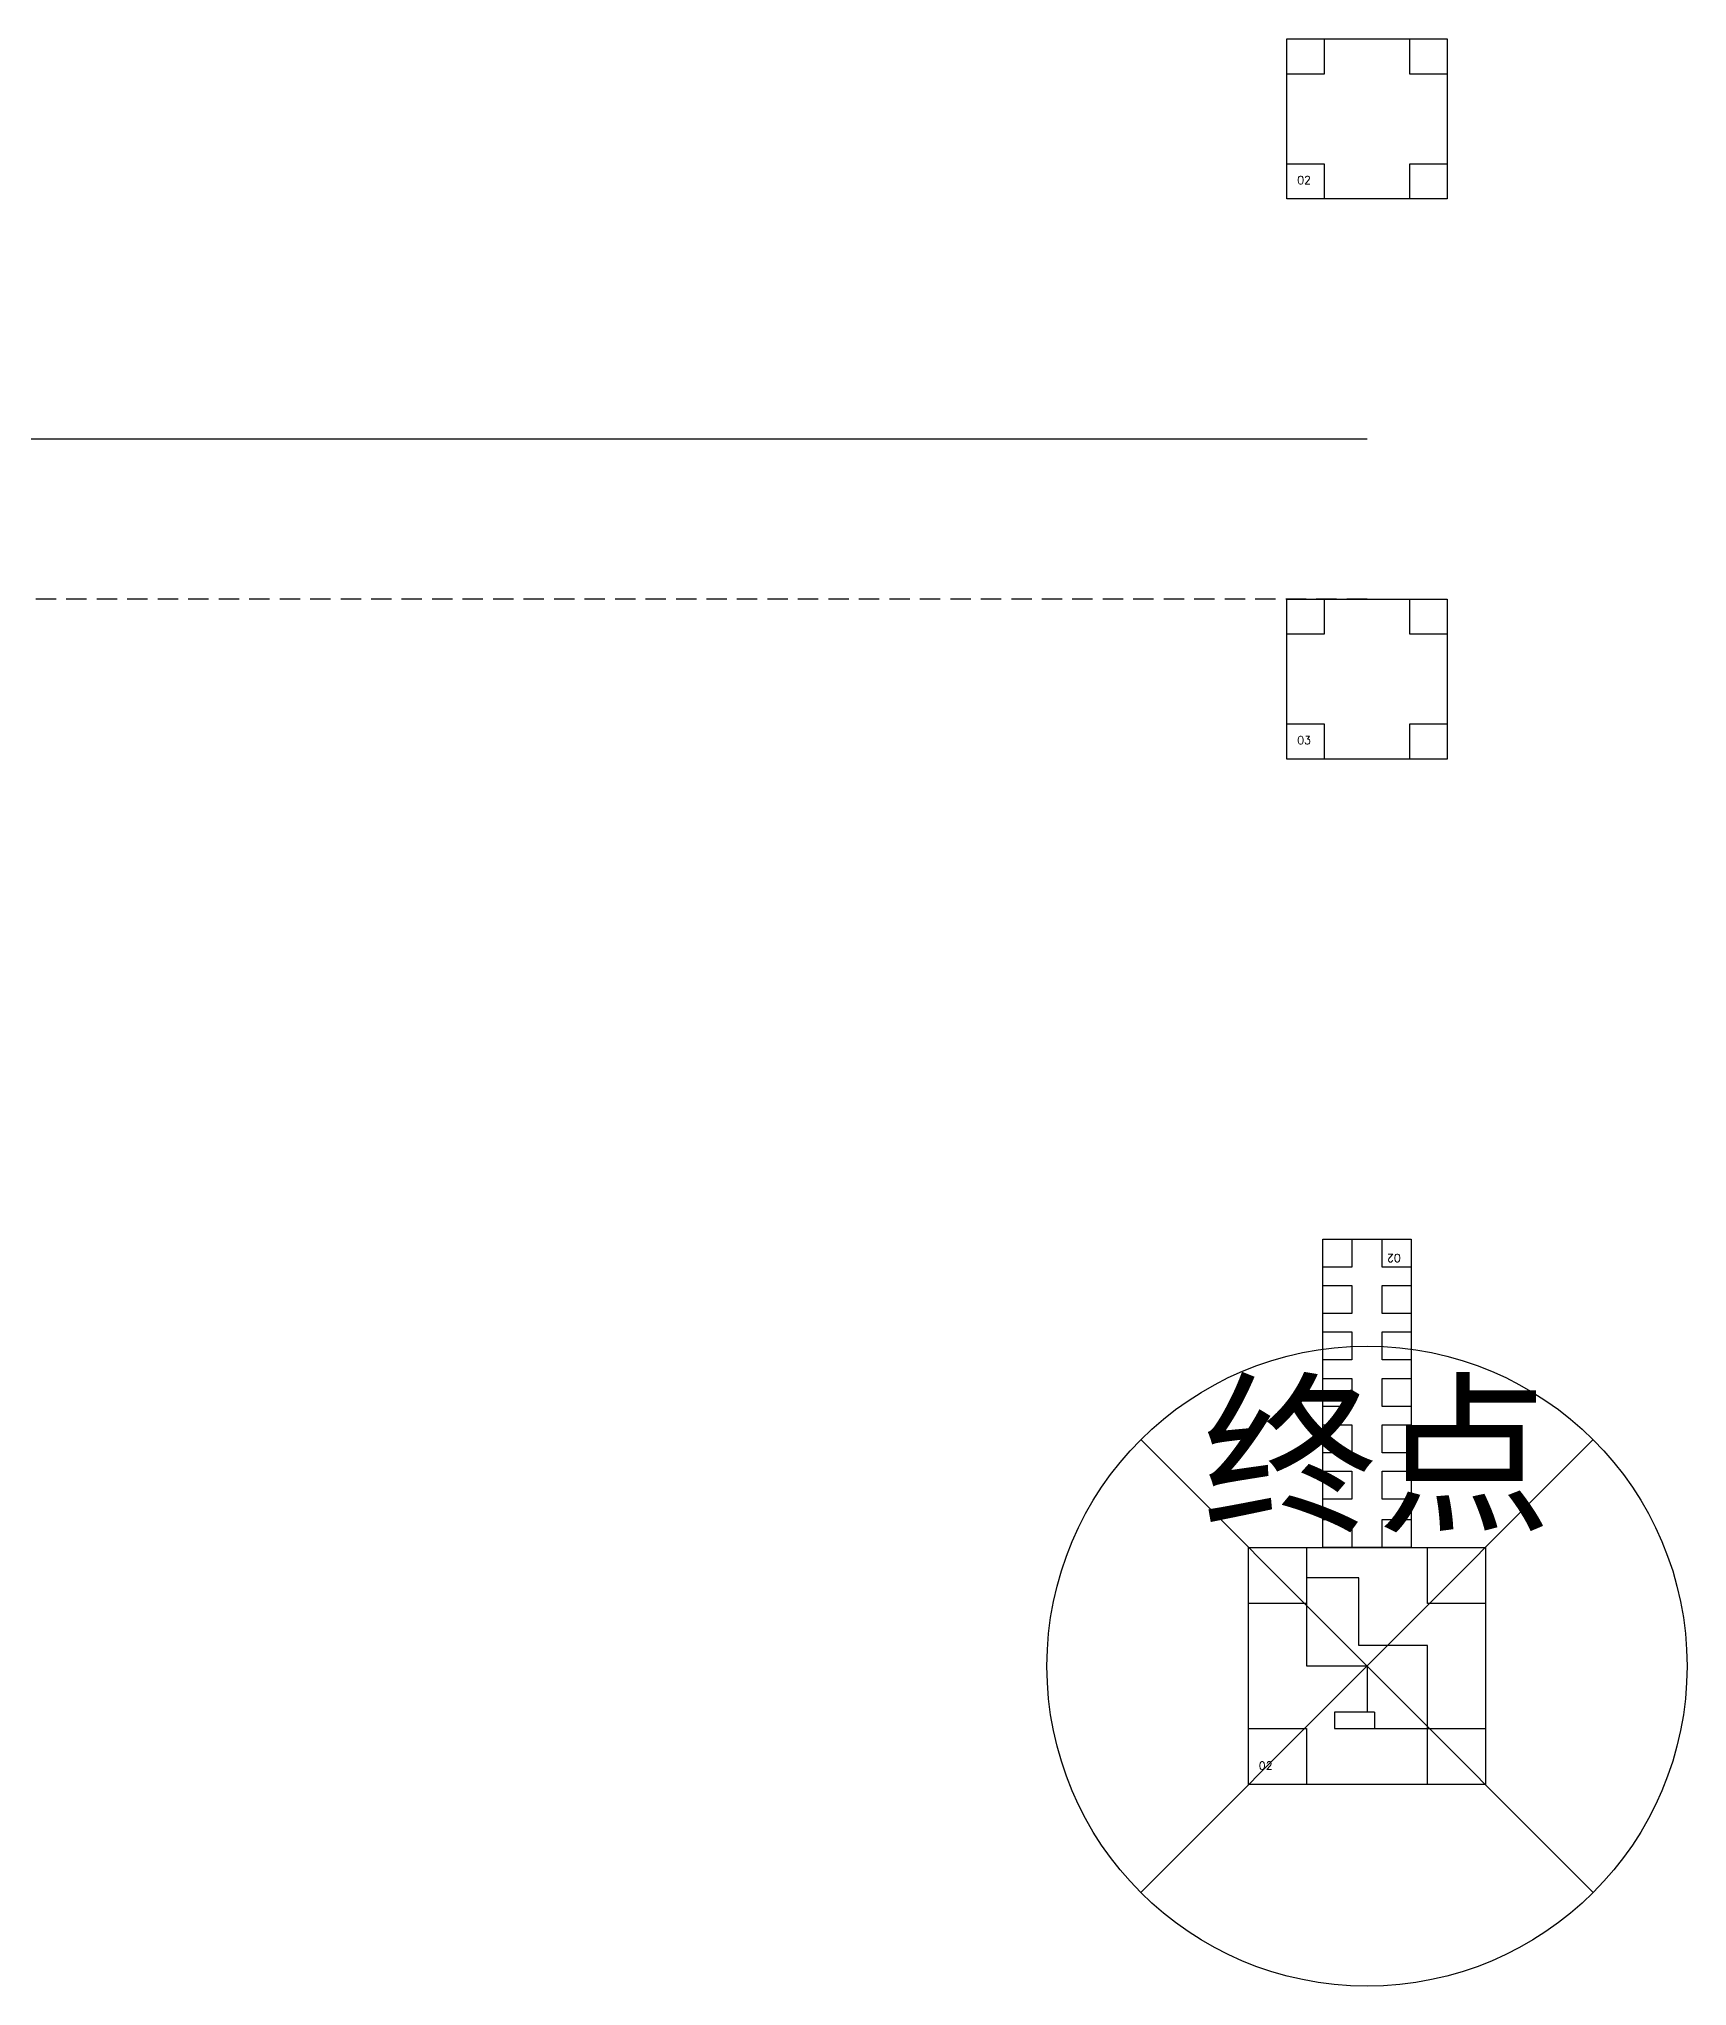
# Model space of a CAD drawing. Header units: millimetres. Extents: x 591722 to 1211798, y -167163 to 126727.
# Drawn here: x 619760 to 620790, y 95233 to 96450 of the extents above; entities that cross this region are included whole.
import ezdxf
from ezdxf.enums import TextEntityAlignment as Align

# ---------------------------------------------------------------- set-up
doc = ezdxf.new("R2010")
doc.units = ezdxf.units.MM
doc.header["$LTSCALE"] = 0.5
doc.linetypes.add('DASHEDX2', pattern=[38.1, 25.4, -12.7])
for name, color, linetype in [('L-AGV点位', 7, 'Continuous'), ('L-AGV路径', 7, 'Continuous'), ('L-AGV通道内沿', 40, 'Continuous'), ('L-AGV通道外沿', 3, 'Continuous'), ('L-二维码', 7, 'Continuous'), ('L-点位代号', 6, 'Continuous')]:
    doc.layers.add(name, color=color, linetype=linetype)
doc.styles.add('L-TXT', font='SimSun.ttf')
doc.styles.get("Standard").update_dxf_attribs({"font": 'txt', "bigfont": 'gbcbig.shx'})

# ---------------------------------------------------------------- blocks, each defined once
blk = doc.blocks.new('*U318')
at = {"layer": 'L-AGV通道内沿'}
blk.add_line((600, 11610.1), (600, 0), dxfattribs=at)
at = {"layer": 'L-AGV通道外沿', "linetype": 'DASHEDX2'}
blk.add_line((700, 11610.1), (700, 0), dxfattribs=at)
blk = doc.blocks.new('*U321')
at = {"layer": 'L-AGV点位'}
for p, q in [((-141.5, 142.1), (141.2, -140.9)), ((-141.5, -140.9), (141.2, 142.1))]:
    blk.add_line(p, q, dxfattribs=at)
blk.add_circle((-0.1, 0.6), 200, dxfattribs=at)
at = {"layer": 'L-AGV点位', "insert": (-103, 172.8), "char_height": 80, "attachment_point": 1}
blk.add_mtext_dynamic_manual_height_columns('{\\fSimSun|b0|i0|c134|p2;终点}', width=264.028, gutter_width=12.5, heights=[0], dxfattribs=at)
at = {"layer": 'L-点位代号', "style": 'L-TXT'}
for tag, p in [('代号', (-0.1, -33.1)), ('区域', (-0.1, -165.9))]:
    blk.add_attdef(tag, text='', height=80, dxfattribs=at).set_placement(p, align=Align.CENTER)
blk = doc.blocks.new('TAG5X5')
at = {"layer": 'L-二维码'}
for p, q in [((-5.1, 55), (-37.8, 55)), ((-5.1, 12.8), (-5.1, 55)), ((-37.8, 39.1), (-37.8, 0)), ((37.8, 12.8), (-5.1, 12.8)), ((37.8, -39.1), (37.8, 12.8)), ((-37.8, 0), (0, 0)), ((0, 0), (0, -28.9)), ((4.6, -28.9), (-20.3, -28.9)), ((-20.3, -28.9), (-20.3, -39.1)), ((4.6, -28.9), (4.6, -39.1)), ((-20.3, -39.1), (37.8, -39.1))]:
    blk.add_line(p, q, dxfattribs=at)
for points in [[(-74, 74.1), (74.1, 74.1), (74.1, -74), (-74, -74)], [(-74, 74.1), (-37.8, 74.1), (-37.8, 39.1), (-74, 39.1)], [(37.8, 74.1), (74.1, 74.1), (74.1, 39.1), (37.8, 39.1)], [(-74, -39.1), (-37.8, -39.1), (-37.8, -74), (-74, -74)], [(37.8, -39.1), (74.1, -39.1), (74.1, -74), (37.8, -74)]]:
    blk.add_lwpolyline(points, close=True, dxfattribs=at)
blk.add_attdef('ID', (-67.6, -64.8), '', height=5, dxfattribs=at)
blk = doc.blocks.new('TAG2X2')
at = {"layer": 'L-二维码'}
for points in [[(-50, 50), (50, 50), (50, -50), (-50, -50)], [(-50, 50), (-26.7, 50), (-26.7, 28), (-50, 28)], [(26.7, 50), (50, 50), (50, 28), (26.7, 28)], [(-50, -28), (-26.7, -28), (-26.7, -50), (-50, -50)], [(26.7, -28), (50, -28), (50, -50), (26.7, -50)]]:
    blk.add_lwpolyline(points, close=True, dxfattribs=at)
blk.add_attdef('ID', (-43.6, -40.7), '', height=5, dxfattribs=at)
blk = doc.blocks.new('TAG2X7')
at = {"layer": 'L-二维码'}
for points in [[(-27.5, 192.7), (27.5, 192.7), (27.5, 0), (-27.5, 0)], [(-27.5, 192.7), (-9.4, 192.7), (-9.4, 175.2), (-27.5, 175.2)], [(9.4, 192.7), (27.5, 192.7), (27.5, 175.2), (9.4, 175.2)], [(-27.5, 162.5), (-9.4, 162.5), (-9.4, 145), (-27.5, 145)], [(9.4, 162.5), (27.5, 162.5), (27.5, 145), (9.4, 145)], [(-27.5, 133.5), (-9.4, 133.5), (-9.4, 116), (-27.5, 116)], [(9.4, 133.5), (27.5, 133.5), (27.5, 116), (9.4, 116)], [(-27.5, 104.5), (-9.4, 104.5), (-9.4, 87), (-27.5, 87)], [(9.4, 104.5), (27.5, 104.5), (27.5, 87), (9.4, 87)], [(-27.5, 75.5), (-9.4, 75.5), (-9.4, 58), (-27.5, 58)], [(9.4, 75.5), (27.5, 75.5), (27.5, 58), (9.4, 58)], [(-27.5, 46.5), (-9.4, 46.5), (-9.4, 29), (-27.5, 29)], [(9.4, 46.5), (27.5, 46.5), (27.5, 29), (9.4, 29)], [(-27.5, 17.5), (-9.4, 17.5), (-9.4, 0), (-27.5, 0)], [(9.4, 17.5), (27.5, 17.5), (27.5, 0), (9.4, 0)]]:
    blk.add_lwpolyline(points, close=True, dxfattribs=at)
blk.add_attdef('ID', (-21.1, 9.3), '', height=5, dxfattribs=at)

msp = doc.modelspace()

# ---------------------------------------------------------------- block references
for name, p, values in [('TAG2X2', (620590, 96400), {'ID': '02'}), ('TAG2X2', (620590, 96050), {'ID': '03'}), ('TAG5X5', (620590, 95433.3), {'ID': '02'})]:
    msp.add_blockref(name, p).add_auto_attribs(values)
at = {"rotation": 180}
msp.add_blockref('TAG2X7', (620590, 95700), dxfattribs=at).add_auto_attribs({'ID': '02'})
at = {"layer": 'L-AGV点位'}
msp.add_blockref('*U321', (620590.1, 95432.6), dxfattribs=at)
at = {"layer": 'L-AGV路径', "rotation": 270}
msp.add_blockref('*U318', (608979.9, 96800), dxfattribs=at)

doc.saveas('drawing.dxf')
